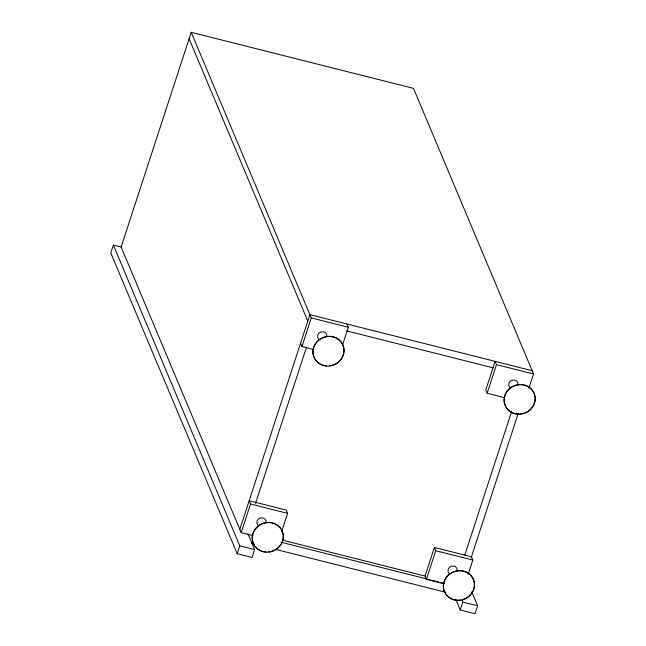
<?xml version="1.0" encoding="UTF-8"?>
<svg xmlns="http://www.w3.org/2000/svg" width="646" height="646" viewBox="0 0 646 646"><rect width="100%" height="100%" fill="white"/><g stroke="black" fill="none" stroke-linecap="round" stroke-linejoin="round"><path stroke-width="0.97" d="M121.69 247.16L113.357 245.06L110.781 252.933L237.227 553.727L252.045 557.458L254.613 549.585L247.983 533.806M528.872 388.286L533.548 373.977L413.48 88.349L191.208 32.3L121.133 247.022L241.2 532.643L252.893 535.591M239.827 529.373L309.902 314.65L532.175 370.707M241.2 532.643L250.543 504.009L249.17 500.747L286.21 510.082L287.591 513.352L281.672 531.488M313.633 349.502L301.932 346.555L311.275 317.921L191.208 32.3M237.227 553.727L239.795 545.854L113.357 245.06M255.533 503.347L306.357 347.621M342.404 345.4L348.323 327.264L346.95 323.993M468.14 574.383L472.815 560.066L471.435 556.795L434.395 547.453L425.052 576.087L426.425 579.349L443.972 583.774M426.425 579.349L435.767 550.723L434.395 547.453M487.157 393.261L496.499 364.635L495.127 361.364L485.784 389.99L487.157 393.261L504.704 397.686M464.781 555.084L511.551 411.768M471.136 557.716L518.221 413.456M471.774 591.898L477.628 605.827L475.052 613.7L460.235 609.961L462.811 602.088L462.027 600.231M311.275 317.921L348.323 327.264M496.499 364.635L533.548 373.977M346.684 330.905L493.132 367.832M250.543 504.009L287.591 513.352M435.767 550.723L472.815 560.066M282.617 540.161L425.157 576.111M281.252 542.277L430.801 579.987M432.755 580.479L438.618 581.957M440.572 582.45L444.48 583.435M251.31 543.246L254.241 543.989M275.745 549.407L445.821 592.301M239.795 545.854L254.613 549.585M462.811 602.088L477.628 605.827M534.508 403.274L534.404 403.023A15.69 14.632 -22.8 0 1 527.467 411.639M473.776 589.362L473.671 589.112A15.69 14.632 -22.8 0 1 462.213 599.641M455.947 599.754L460.235 609.961M189.108 38.744L307.803 321.094M300.56 343.284L301.932 346.555M517.979 384.233A4.708 4.393 -22.8 0 0 515.726 380.454L514.612 380.05A4.708 4.393 -22.8 0 0 509.96 387.6M514.919 413.602A15.69 14.632 -22.8 0 1 504.671 395.861A15.69 14.632 -22.8 0 1 523.607 384.822A15.69 14.632 -22.8 0 1 534.678 402.078M526.765 412.051A15.69 14.632 -22.8 0 1 522.953 413.553M521.346 413.884A15.69 14.632 -22.8 0 1 515.888 413.811M326.828 336.025A4.708 4.393 -22.8 0 0 324.575 332.254L323.46 331.842A4.708 4.393 -22.8 0 0 318.801 339.392M326.747 365.846A15.69 14.632 -22.8 0 1 313.076 349.567A15.69 14.632 -22.8 0 1 331.471 336.445A15.69 14.632 -22.8 0 1 343.527 353.879M343.252 354.815A15.69 14.632 -22.8 0 1 341.54 358.393M340.967 359.216A15.69 14.632 -22.8 0 1 335.605 363.843M334.878 364.215A15.69 14.632 -22.8 0 1 332.585 365.119M331.794 365.345A15.69 14.632 -22.8 0 1 329.379 365.781M266.087 522.113A4.708 4.393 -22.8 0 0 263.834 518.342L262.72 517.93A4.708 4.393 -22.8 0 0 258.069 525.481M266.015 551.934A15.69 14.632 -22.8 0 1 252.344 535.655A15.69 14.632 -22.8 0 1 270.731 522.533A15.69 14.632 -22.8 0 1 282.795 539.967M282.52 540.904A15.69 14.632 -22.8 0 1 280.8 544.481M280.235 545.305A15.69 14.632 -22.8 0 1 271.845 551.208M271.062 551.434A15.69 14.632 -22.8 0 1 268.647 551.87M457.239 570.321A4.708 4.393 -22.8 0 0 454.994 566.55L453.88 566.138A4.708 4.393 -22.8 0 0 449.22 573.688M454.178 599.69A15.69 14.632 -22.8 0 1 443.939 581.949A15.69 14.632 -22.8 0 1 462.875 570.911A15.69 14.632 -22.8 0 1 473.946 588.175M460.614 599.972A15.69 14.632 -22.8 0 1 455.155 599.9M515.024 413.852A15.69 14.632 -22.8 0 0 534.864 395.618A15.69 14.632 -22.8 0 0 509.193 389.142A15.69 14.632 -22.8 0 0 515.024 413.852M323.872 365.644A15.69 14.632 -22.8 0 0 343.712 347.411A15.69 14.632 -22.8 0 0 318.042 340.935A15.69 14.632 -22.8 0 0 323.872 365.644M263.132 551.732A15.69 14.632 -22.8 0 0 282.972 533.499A15.69 14.632 -22.8 0 0 257.31 527.031A15.69 14.632 -22.8 0 0 263.132 551.732M454.283 599.94A15.69 14.632 -22.8 0 0 474.132 581.707A15.69 14.632 -22.8 0 0 448.461 575.231A15.69 14.632 -22.8 0 0 454.283 599.94"/></g></svg>
